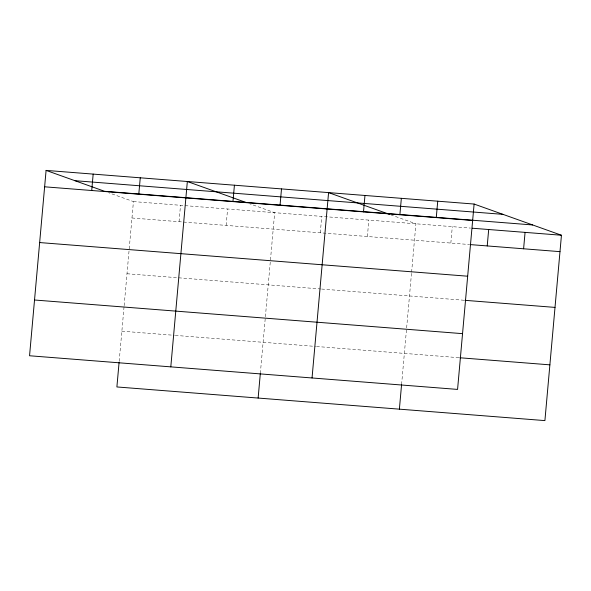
<?xml version="1.0" encoding="UTF-8"?>
<svg xmlns="http://www.w3.org/2000/svg" width="591" height="591" viewBox="0 0 591 591"><rect width="100%" height="100%" fill="white"/><g stroke="black" fill="none" stroke-linecap="round" stroke-linejoin="round"><path stroke-width="0.44" stroke-dasharray="2.96 2.22" d="M119.175 361.352L124.066 306.574M124.147 305.665L133.433 201.59L108.611 192.725M179.051 221.699L180.514 205.291M226.131 225.4L227.594 208.992M260.335 373.372L265.307 317.677M265.389 316.769L274.675 212.694L249.86 203.829M320.292 232.802L321.763 216.395M367.38 236.503L368.843 220.096M401.585 384.475L406.556 328.781M406.638 327.872L411.521 273.108M411.602 272.192L415.924 223.797L391.102 214.939M450.844 243.064L452.307 226.656M133.433 201.59L470.495 228.089M131.97 217.998L469.032 244.497M126.991 273.751L320.75 288.984M321.659 289.051L464.962 300.324M121.864 331.189L174.382 335.319M175.283 335.392L315.624 346.429M316.532 346.496L459.842 357.762"/><path stroke-width="0.89" d="M46.091 170.4L29.55 355.76L457.567 389.41L474.108 204.05L46.091 170.4L104.607 191.299L532.631 224.949M91.708 190.509L93.171 174.101M119.094 362.268L116.892 386.95L544.909 420.6L561.45 235.24L474.108 204.05M138.789 194.21L140.259 177.802M170.799 366.863L187.34 181.511L245.856 202.403M232.957 201.612L234.42 185.212M258.134 398.053L260.335 373.372M280.038 205.321L281.501 188.913M312.041 377.967L328.581 192.614L389.506 214.363M363.502 211.881L364.965 195.473M399.885 214.74L401.348 198.332M399.383 409.157L401.585 384.475M436.269 217.599L437.732 201.191M487.22 245.93L488.691 229.522M523.604 248.789L525.067 232.381M74.917 180.691L502.934 214.348M44.628 186.808L472.645 220.458M472.312 228.229L561.45 235.24M469.941 244.571L559.987 251.648M39.656 242.561L467.673 276.211M464.962 300.324L555.008 307.401M34.529 300.006L462.546 333.656M459.842 357.762L549.881 364.846"/></g></svg>
